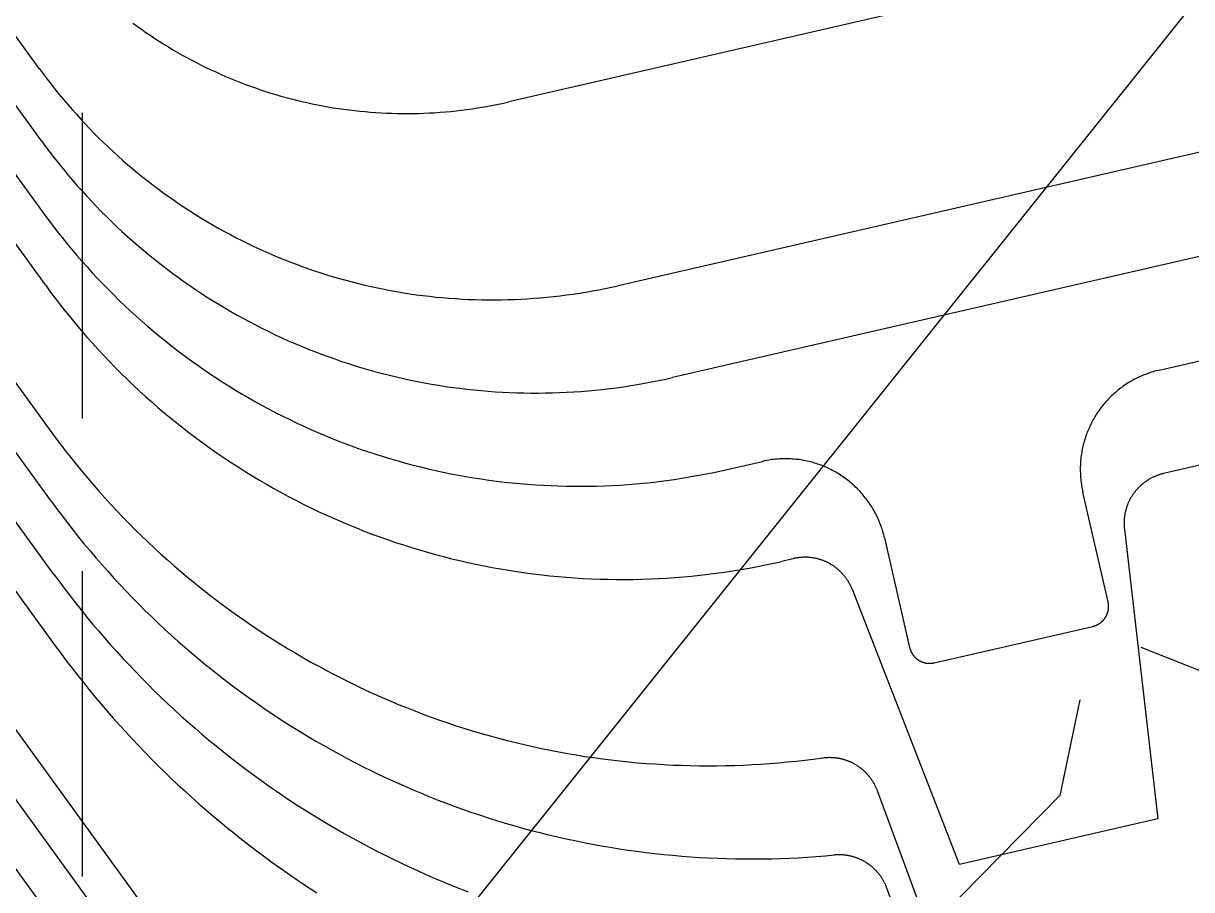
# Model space of a CAD drawing. Header units: inches. Extents: x 2439273 to 2445077, y 7048639 to 7057917.
# Drawn here: x 2442748.3 to 2442863.1, y 7053327.9 to 7053413 of the extents above; entities that cross this region are included whole.
import ezdxf

# ---------------------------------------------------------------- set-up
doc = ezdxf.new("R2010")
doc.units = ezdxf.units.IN
doc.header["$LTSCALE"] = 300
doc.header["$MEASUREMENT"] = 0
doc.linetypes.add('DASHEDX2', pattern=[0.165, 0.125, -0.04])
doc.linetypes.add('HIDDEN', pattern=[0.375, 0.25, -0.125])
for name, color, linetype in [('EC', 43, 'DASHEDX2'), ('GRID', 254, 'HIDDEN'), ('new', 3, 'Continuous'), ('PC', 43, 'DASHEDX2')]:
    doc.layers.add(name, color=color, linetype=linetype)

msp = doc.modelspace()

# ---------------------------------------------------------------- linework, layer by layer
at = {"layer": 'EC', "color": 43, "linetype": 'DASHEDX2', "flags": 128}
msp.add_lwpolyline([(2442850.13, 7053337.12), (2442816.77, 7053303.24), (2442819.39, 7053232.12), (2442870.7, 7053310.47), (2442898.75, 7053305.65), (2442900.73, 7053315.23), (2442916.78, 7053328.46), (2442853.55, 7053353.45), (2442850.13, 7053337.12)], close=True, dxfattribs=at)
at = {"layer": 'GRID', "linetype": 'HIDDEN', "ltscale": 0.4}
msp.add_line((2442754.12, 7049369.17), (2442754.12, 7057765.42), dxfattribs=at)
at = {"layer": 'new', "color": 3, "linetype": 'Continuous', "flags": 128}
msp.add_lwpolyline([(2441289.54, 7051575.25), (2441328.35, 7051607.02), (2441505.77, 7051755.74), (2441595.35, 7051831.79), (2441798.77, 7052085.82), (2441984.9, 7052317.12), (2442210.74, 7052600.11), (2442422.81, 7052864.7), (2442642.04, 7053138.47), (2443656.45, 7054406.17), (2443988.28, 7054583.22), (2444082, 7054633.72)], dxfattribs=at)
at = {"layer": 'PC', "color": 24, "linetype": 'Continuous', "flags": 128}
for points in [[(2442749.87, 7053408.54), (2442617.4, 7053591.38)], [(2442750.07, 7053401.45), (2442614.16, 7053589.03)], [(2442610.92, 7053586.68), (2442750.26, 7053394.36)], [(2442750.46, 7053387.27), (2442607.68, 7053584.33)], [(2442601.2, 7053579.64), (2442750.85, 7053373.1), (2442751.36, 7053372.4), (2442751.88, 7053371.7), (2442752.41, 7053371.02), (2442752.95, 7053370.33), (2442753.49, 7053369.66), (2442754.04, 7053368.99), (2442754.59, 7053368.32), (2442755.16, 7053367.66), (2442755.73, 7053367.01), (2442756.31, 7053366.36), (2442756.89, 7053365.72), (2442757.49, 7053365.09), (2442758.08, 7053364.46), (2442758.69, 7053363.84), (2442759.3, 7053363.23), (2442759.92, 7053362.62), (2442760.55, 7053362.02), (2442761.18, 7053361.43), (2442761.82, 7053360.84), (2442762.46, 7053360.26), (2442763.11, 7053359.69), (2442763.77, 7053359.12), (2442764.43, 7053358.56), (2442765.1, 7053358.01), (2442765.78, 7053357.47), (2442766.46, 7053356.93), (2442767.14, 7053356.4), (2442767.84, 7053355.88), (2442768.54, 7053355.37), (2442769.24, 7053354.86), (2442769.95, 7053354.36), (2442770.66, 7053353.87), (2442771.38, 7053353.39), (2442772.11, 7053352.91), (2442772.84, 7053352.44), (2442773.57, 7053351.98), (2442774.31, 7053351.53), (2442775.06, 7053351.09), (2442775.81, 7053350.65), (2442776.56, 7053350.22), (2442777.32, 7053349.81), (2442778.08, 7053349.39), (2442778.85, 7053348.99), (2442779.62, 7053348.6), (2442780.4, 7053348.21), (2442781.18, 7053347.83), (2442781.96, 7053347.46), (2442782.75, 7053347.1), (2442783.54, 7053346.75), (2442784.34, 7053346.41), (2442785.14, 7053346.07), (2442785.94, 7053345.75), (2442786.75, 7053345.43), (2442787.56, 7053345.12), (2442788.37, 7053344.82), (2442789.19, 7053344.53), (2442790.01, 7053344.25), (2442790.83, 7053343.97), (2442791.66, 7053343.71), (2442792.49, 7053343.45), (2442793.32, 7053343.21), (2442794.15, 7053342.97), (2442794.99, 7053342.74), (2442795.83, 7053342.52), (2442796.67, 7053342.31), (2442797.51, 7053342.11), (2442798.36, 7053341.92), (2442799.21, 7053341.74), (2442800.06, 7053341.56), (2442800.91, 7053341.4), (2442801.76, 7053341.25), (2442802.62, 7053341.1), (2442803.47, 7053340.96), (2442804.33, 7053340.84), (2442805.19, 7053340.72), (2442806.05, 7053340.61), (2442806.91, 7053340.51), (2442807.77, 7053340.42), (2442808.64, 7053340.34), (2442809.5, 7053340.27), (2442810.36, 7053340.21), (2442811.23, 7053340.15), (2442812.1, 7053340.11), (2442812.96, 7053340.08), (2442813.83, 7053340.05), (2442814.7, 7053340.04), (2442815.56, 7053340.03), (2442816.43, 7053340.04), (2442817.3, 7053340.05), (2442818.16, 7053340.07), (2442819.03, 7053340.11), (2442819.9, 7053340.15), (2442820.76, 7053340.2), (2442821.63, 7053340.26), (2442822.49, 7053340.33), (2442823.35, 7053340.41), (2442824.22, 7053340.5), (2442825.08, 7053340.59), (2442825.94, 7053340.7), (2442826.8, 7053340.82), (2442826.87, 7053340.83), (2442826.93, 7053340.83), (2442827, 7053340.84), (2442827.07, 7053340.85), (2442827.14, 7053340.85), (2442827.2, 7053340.86), (2442827.27, 7053340.86), (2442827.34, 7053340.86), (2442827.41, 7053340.86), (2442827.47, 7053340.87), (2442827.54, 7053340.87), (2442827.61, 7053340.86), (2442827.68, 7053340.86), (2442827.75, 7053340.86), (2442827.81, 7053340.86), (2442827.88, 7053340.85), (2442827.95, 7053340.84), (2442828.02, 7053340.84), (2442828.08, 7053340.83), (2442828.15, 7053340.82), (2442828.22, 7053340.81), (2442828.29, 7053340.8), (2442828.35, 7053340.79), (2442828.42, 7053340.78), (2442828.49, 7053340.77), (2442828.55, 7053340.75), (2442828.62, 7053340.74), (2442828.68, 7053340.72), (2442828.75, 7053340.71), (2442828.82, 7053340.69), (2442828.88, 7053340.67), (2442828.95, 7053340.65), (2442829.01, 7053340.63), (2442829.08, 7053340.61), (2442829.14, 7053340.59), (2442829.2, 7053340.56), (2442829.27, 7053340.54), (2442829.33, 7053340.52), (2442829.39, 7053340.49), (2442829.46, 7053340.47), (2442829.52, 7053340.44), (2442829.58, 7053340.41), (2442829.64, 7053340.38), (2442829.7, 7053340.35), (2442829.76, 7053340.32), (2442829.82, 7053340.29), (2442829.88, 7053340.26), (2442829.94, 7053340.23), (2442830, 7053340.19), (2442830.06, 7053340.16), (2442830.12, 7053340.12), (2442830.18, 7053340.09), (2442830.23, 7053340.05), (2442830.29, 7053340.01), (2442830.35, 7053339.97), (2442830.4, 7053339.94), (2442830.46, 7053339.9), (2442830.51, 7053339.85), (2442830.56, 7053339.81), (2442830.62, 7053339.77), (2442830.67, 7053339.73), (2442830.72, 7053339.69), (2442830.77, 7053339.64), (2442830.82, 7053339.6), (2442830.87, 7053339.55), (2442830.92, 7053339.5), (2442830.97, 7053339.46), (2442831.02, 7053339.41), (2442831.07, 7053339.36), (2442831.12, 7053339.31), (2442831.16, 7053339.26), (2442831.21, 7053339.21), (2442831.25, 7053339.16), (2442831.3, 7053339.11), (2442831.34, 7053339.06), (2442831.39, 7053339.01), (2442831.43, 7053338.95), (2442831.47, 7053338.9), (2442831.51, 7053338.85), (2442831.55, 7053338.79), (2442831.59, 7053338.74), (2442831.63, 7053338.68), (2442831.67, 7053338.62), (2442831.7, 7053338.57), (2442831.74, 7053338.51), (2442831.77, 7053338.45), (2442831.81, 7053338.39), (2442831.84, 7053338.34), (2442831.88, 7053338.28), (2442831.91, 7053338.22), (2442831.94, 7053338.16), (2442831.97, 7053338.1), (2442832, 7053338.04), (2442832.03, 7053337.97), (2442832.06, 7053337.91), (2442832.09, 7053337.85), (2442832.11, 7053337.79), (2442832.14, 7053337.73), (2442832.16, 7053337.66), (2442832.19, 7053337.6), (2442849.19, 7053291.59)], [(2442751.05, 7053366.01), (2442597.96, 7053577.29)], [(2442751.24, 7053358.92), (2442594.73, 7053574.95)], [(2442591.49, 7053572.6), (2442751.44, 7053351.83)], [(2442585.01, 7053567.91), (2442858.69, 7053190.16)], [(2442855.45, 7053187.82), (2442581.77, 7053565.56)], [(2442852.21, 7053185.47), (2442578.53, 7053563.21)], [(2443146.37, 7053465.7), (2443098.06, 7053419.73), (2443036.21, 7053460.47), (2442796, 7053405.26)], [(2443164.09, 7053454.96), (2443100.33, 7053394.29), (2443032.36, 7053439.06), (2442806.73, 7053387.2)], [(2443173.38, 7053449.99), (2443101.47, 7053381.57), (2443030.43, 7053428.36), (2442812.09, 7053378.18)], [(2442859.9, 7053378.9), (2443028.5, 7053417.66), (2443102.6, 7053368.84), (2443182.67, 7053445.03)], [(2443191.96, 7053440.07), (2443103.74, 7053356.12), (2443026.57, 7053406.95), (2442860.32, 7053368.74)], [(2442759.06, 7053413.01), (2442759.48, 7053412.7), (2442759.91, 7053412.39), (2442760.34, 7053412.09), (2442760.77, 7053411.8), (2442761.21, 7053411.5), (2442761.65, 7053411.22), (2442762.1, 7053410.94), (2442762.55, 7053410.66), (2442763, 7053410.39), (2442763.45, 7053410.12), (2442763.91, 7053409.86), (2442764.37, 7053409.61), (2442764.84, 7053409.36), (2442765.3, 7053409.12), (2442765.77, 7053408.88), (2442766.24, 7053408.65), (2442766.72, 7053408.42), (2442767.2, 7053408.2), (2442767.68, 7053407.98), (2442768.16, 7053407.77), (2442768.64, 7053407.56), (2442769.13, 7053407.37), (2442769.62, 7053407.17), (2442770.11, 7053406.98), (2442770.61, 7053406.8), (2442771.1, 7053406.63), (2442771.6, 7053406.46), (2442772.1, 7053406.29), (2442772.6, 7053406.13), (2442773.1, 7053405.98), (2442773.61, 7053405.83), (2442774.12, 7053405.69), (2442774.63, 7053405.56), (2442775.14, 7053405.43), (2442775.65, 7053405.3), (2442776.16, 7053405.19), (2442776.68, 7053405.08), (2442777.19, 7053404.97), (2442777.71, 7053404.87), (2442778.23, 7053404.78), (2442778.75, 7053404.69), (2442779.27, 7053404.61), (2442779.79, 7053404.54), (2442780.31, 7053404.47), (2442780.83, 7053404.4), (2442781.35, 7053404.35), (2442781.88, 7053404.3), (2442782.4, 7053404.25), (2442782.93, 7053404.22), (2442783.45, 7053404.18), (2442783.98, 7053404.16), (2442784.51, 7053404.14), (2442785.03, 7053404.12), (2442785.56, 7053404.12), (2442786.08, 7053404.12), (2442786.61, 7053404.12), (2442787.14, 7053404.13), (2442787.66, 7053404.15), (2442788.19, 7053404.17), (2442788.71, 7053404.2), (2442789.24, 7053404.24), (2442789.76, 7053404.28), (2442790.29, 7053404.33), (2442790.81, 7053404.38), (2442791.33, 7053404.44), (2442791.86, 7053404.51), (2442792.38, 7053404.58), (2442792.9, 7053404.66), (2442793.42, 7053404.75), (2442793.94, 7053404.84), (2442794.45, 7053404.93), (2442794.97, 7053405.04), (2442795.49, 7053405.14), (2442796, 7053405.26)], [(2442749.87, 7053408.54), (2442750.25, 7053408.02), (2442750.64, 7053407.5), (2442751.03, 7053406.99), (2442751.43, 7053406.49), (2442751.83, 7053405.99), (2442752.24, 7053405.49), (2442752.66, 7053405), (2442753.08, 7053404.52), (2442753.51, 7053404.04), (2442753.94, 7053403.56), (2442754.38, 7053403.09), (2442754.82, 7053402.62), (2442755.27, 7053402.16), (2442755.73, 7053401.71), (2442756.19, 7053401.26), (2442756.65, 7053400.81), (2442757.12, 7053400.38), (2442757.6, 7053399.94), (2442758.08, 7053399.51), (2442758.56, 7053399.09), (2442759.05, 7053398.68), (2442759.55, 7053398.26), (2442760.05, 7053397.86), (2442760.55, 7053397.46), (2442761.06, 7053397.07), (2442761.58, 7053396.68), (2442762.1, 7053396.3), (2442762.62, 7053395.92), (2442763.15, 7053395.56), (2442763.68, 7053395.19), (2442764.21, 7053394.84), (2442764.75, 7053394.49), (2442765.3, 7053394.14), (2442765.84, 7053393.81), (2442766.4, 7053393.48), (2442766.95, 7053393.15), (2442767.51, 7053392.83), (2442768.07, 7053392.52), (2442768.64, 7053392.22), (2442769.21, 7053391.92), (2442769.78, 7053391.63), (2442770.36, 7053391.34), (2442770.94, 7053391.06), (2442771.52, 7053390.79), (2442772.11, 7053390.53), (2442772.7, 7053390.27), (2442773.29, 7053390.02), (2442773.89, 7053389.78), (2442774.49, 7053389.54), (2442775.09, 7053389.31), (2442775.69, 7053389.09), (2442776.3, 7053388.87), (2442776.91, 7053388.67), (2442777.52, 7053388.46), (2442778.13, 7053388.27), (2442778.75, 7053388.08), (2442779.36, 7053387.9), (2442779.98, 7053387.73), (2442780.61, 7053387.57), (2442781.23, 7053387.41), (2442781.86, 7053387.26), (2442782.48, 7053387.12), (2442783.11, 7053386.98), (2442783.74, 7053386.85), (2442784.37, 7053386.73), (2442785.01, 7053386.62), (2442785.64, 7053386.51), (2442786.28, 7053386.41), (2442786.91, 7053386.32), (2442787.55, 7053386.24), (2442788.19, 7053386.16), (2442788.83, 7053386.09), (2442789.47, 7053386.03), (2442790.11, 7053385.97), (2442790.75, 7053385.93), (2442791.4, 7053385.89), (2442792.04, 7053385.86), (2442792.68, 7053385.83), (2442793.32, 7053385.82), (2442793.97, 7053385.81), (2442794.61, 7053385.81), (2442795.25, 7053385.81), (2442795.9, 7053385.83), (2442796.54, 7053385.85), (2442797.18, 7053385.88), (2442797.83, 7053385.91), (2442798.47, 7053385.96), (2442799.11, 7053386.01), (2442799.75, 7053386.07), (2442800.39, 7053386.13), (2442801.03, 7053386.21), (2442801.67, 7053386.29), (2442802.3, 7053386.38), (2442802.94, 7053386.47), (2442803.57, 7053386.58), (2442804.21, 7053386.69), (2442804.84, 7053386.81), (2442805.47, 7053386.93), (2442806.1, 7053387.06), (2442806.73, 7053387.2)], [(2442750.07, 7053401.45), (2442750.48, 7053400.88), (2442750.9, 7053400.32), (2442751.33, 7053399.77), (2442751.77, 7053399.22), (2442752.21, 7053398.67), (2442752.65, 7053398.13), (2442753.11, 7053397.59), (2442753.57, 7053397.06), (2442754.03, 7053396.54), (2442754.51, 7053396.02), (2442754.99, 7053395.51), (2442755.47, 7053395), (2442755.96, 7053394.5), (2442756.46, 7053394), (2442756.96, 7053393.51), (2442757.46, 7053393.02), (2442757.98, 7053392.54), (2442758.5, 7053392.07), (2442759.02, 7053391.61), (2442759.55, 7053391.14), (2442760.09, 7053390.69), (2442760.63, 7053390.24), (2442761.17, 7053389.8), (2442761.72, 7053389.37), (2442762.28, 7053388.94), (2442762.84, 7053388.51), (2442763.4, 7053388.1), (2442763.97, 7053387.69), (2442764.55, 7053387.29), (2442765.13, 7053386.89), (2442765.71, 7053386.5), (2442766.3, 7053386.12), (2442766.9, 7053385.75), (2442767.49, 7053385.38), (2442768.09, 7053385.02), (2442768.7, 7053384.66), (2442769.31, 7053384.32), (2442769.93, 7053383.98), (2442770.54, 7053383.64), (2442771.17, 7053383.32), (2442771.79, 7053383), (2442772.42, 7053382.69), (2442773.05, 7053382.39), (2442773.69, 7053382.09), (2442774.33, 7053381.8), (2442774.97, 7053381.52), (2442775.62, 7053381.25), (2442776.27, 7053380.98), (2442776.92, 7053380.73), (2442777.58, 7053380.48), (2442778.24, 7053380.23), (2442778.9, 7053380), (2442779.56, 7053379.77), (2442780.23, 7053379.55), (2442780.9, 7053379.34), (2442781.57, 7053379.14), (2442782.24, 7053378.94), (2442782.92, 7053378.75), (2442783.6, 7053378.57), (2442784.28, 7053378.4), (2442784.96, 7053378.24), (2442785.64, 7053378.08), (2442786.33, 7053377.93), (2442787.02, 7053377.79), (2442787.71, 7053377.66), (2442788.4, 7053377.54), (2442789.09, 7053377.42), (2442789.78, 7053377.31), (2442790.48, 7053377.21), (2442791.17, 7053377.12), (2442791.87, 7053377.04), (2442792.57, 7053376.96), (2442793.27, 7053376.89), (2442793.97, 7053376.84), (2442794.67, 7053376.78), (2442795.37, 7053376.74), (2442796.07, 7053376.71), (2442796.77, 7053376.68), (2442797.47, 7053376.66), (2442798.17, 7053376.65), (2442798.87, 7053376.65), (2442799.58, 7053376.66), (2442800.28, 7053376.67), (2442800.98, 7053376.7), (2442801.68, 7053376.73), (2442802.38, 7053376.77), (2442803.08, 7053376.82), (2442803.78, 7053376.87), (2442804.48, 7053376.94), (2442805.18, 7053377.01), (2442805.88, 7053377.09), (2442806.57, 7053377.18), (2442807.27, 7053377.27), (2442807.96, 7053377.38), (2442808.65, 7053377.49), (2442809.34, 7053377.61), (2442810.03, 7053377.74), (2442810.72, 7053377.88), (2442811.41, 7053378.02), (2442812.09, 7053378.18)], [(2442750.26, 7053394.36), (2442750.71, 7053393.75), (2442751.17, 7053393.14), (2442751.63, 7053392.54), (2442752.1, 7053391.94), (2442752.58, 7053391.35), (2442753.07, 7053390.76), (2442753.56, 7053390.18), (2442754.06, 7053389.61), (2442754.56, 7053389.04), (2442755.07, 7053388.48), (2442755.59, 7053387.92), (2442756.12, 7053387.37), (2442756.65, 7053386.83), (2442757.18, 7053386.29), (2442757.73, 7053385.76), (2442758.28, 7053385.23), (2442758.83, 7053384.71), (2442759.4, 7053384.2), (2442759.96, 7053383.7), (2442760.54, 7053383.2), (2442761.12, 7053382.71), (2442761.7, 7053382.22), (2442762.29, 7053381.74), (2442762.89, 7053381.27), (2442763.49, 7053380.81), (2442764.1, 7053380.35), (2442764.71, 7053379.9), (2442765.33, 7053379.46), (2442765.95, 7053379.02), (2442766.58, 7053378.59), (2442767.21, 7053378.17), (2442767.85, 7053377.76), (2442768.49, 7053377.35), (2442769.14, 7053376.95), (2442769.79, 7053376.56), (2442770.45, 7053376.18), (2442771.11, 7053375.8), (2442771.78, 7053375.43), (2442772.45, 7053375.07), (2442773.12, 7053374.72), (2442773.8, 7053374.38), (2442774.48, 7053374.04), (2442775.16, 7053373.71), (2442775.85, 7053373.39), (2442776.55, 7053373.08), (2442777.24, 7053372.77), (2442777.94, 7053372.48), (2442778.65, 7053372.19), (2442779.36, 7053371.91), (2442780.07, 7053371.64), (2442780.78, 7053371.38), (2442781.5, 7053371.12), (2442782.22, 7053370.88), (2442782.94, 7053370.64), (2442783.66, 7053370.41), (2442784.39, 7053370.19), (2442785.12, 7053369.98), (2442785.85, 7053369.77), (2442786.59, 7053369.58), (2442787.32, 7053369.39), (2442788.06, 7053369.21), (2442788.8, 7053369.04), (2442789.55, 7053368.88), (2442790.29, 7053368.73), (2442791.04, 7053368.59), (2442791.79, 7053368.45), (2442792.54, 7053368.33), (2442793.29, 7053368.21), (2442794.04, 7053368.1), (2442794.8, 7053368), (2442795.55, 7053367.91), (2442796.31, 7053367.83), (2442797.06, 7053367.76), (2442797.82, 7053367.7), (2442798.58, 7053367.64), (2442799.34, 7053367.6), (2442800.1, 7053367.56), (2442800.86, 7053367.53), (2442801.62, 7053367.51), (2442802.38, 7053367.5), (2442803.14, 7053367.5), (2442803.9, 7053367.51), (2442804.66, 7053367.52), (2442805.42, 7053367.55), (2442806.18, 7053367.58), (2442806.94, 7053367.62), (2442807.7, 7053367.67), (2442808.45, 7053367.74), (2442809.21, 7053367.8), (2442809.97, 7053367.88), (2442810.72, 7053367.97), (2442811.48, 7053368.07), (2442812.23, 7053368.17), (2442812.98, 7053368.28), (2442813.73, 7053368.41), (2442814.48, 7053368.54), (2442815.23, 7053368.68), (2442815.97, 7053368.83), (2442816.72, 7053368.98), (2442817.46, 7053369.15)], [(2442750.46, 7053387.27), (2442750.94, 7053386.61), (2442751.43, 7053385.96), (2442751.93, 7053385.31), (2442752.44, 7053384.67), (2442752.96, 7053384.03), (2442753.48, 7053383.4), (2442754.01, 7053382.77), (2442754.54, 7053382.16), (2442755.09, 7053381.54), (2442755.64, 7053380.94), (2442756.2, 7053380.34), (2442756.76, 7053379.75), (2442757.33, 7053379.16), (2442757.91, 7053378.58), (2442758.5, 7053378.01), (2442759.09, 7053377.44), (2442759.69, 7053376.88), (2442760.29, 7053376.33), (2442760.91, 7053375.79), (2442761.52, 7053375.25), (2442762.15, 7053374.72), (2442762.78, 7053374.2), (2442763.41, 7053373.68), (2442764.06, 7053373.18), (2442764.7, 7053372.68), (2442765.36, 7053372.18), (2442766.02, 7053371.7), (2442766.68, 7053371.22), (2442767.35, 7053370.75), (2442768.03, 7053370.29), (2442768.71, 7053369.84), (2442769.4, 7053369.39), (2442770.09, 7053368.95), (2442770.79, 7053368.52), (2442771.49, 7053368.1), (2442772.2, 7053367.69), (2442772.91, 7053367.29), (2442773.63, 7053366.89), (2442774.35, 7053366.5), (2442775.07, 7053366.12), (2442775.8, 7053365.75), (2442776.54, 7053365.39), (2442777.28, 7053365.03), (2442778.02, 7053364.69), (2442778.77, 7053364.35), (2442779.52, 7053364.03), (2442780.27, 7053363.71), (2442781.03, 7053363.4), (2442781.79, 7053363.1), (2442782.55, 7053362.8), (2442783.32, 7053362.52), (2442784.09, 7053362.25), (2442784.87, 7053361.98), (2442785.65, 7053361.73), (2442786.43, 7053361.48), (2442787.21, 7053361.24), (2442788, 7053361.01), (2442788.79, 7053360.79), (2442789.58, 7053360.58), (2442790.37, 7053360.38), (2442791.17, 7053360.19), (2442791.97, 7053360.01), (2442792.77, 7053359.84), (2442793.57, 7053359.67), (2442794.37, 7053359.52), (2442795.18, 7053359.37), (2442795.99, 7053359.24), (2442796.79, 7053359.11), (2442797.61, 7053359), (2442798.42, 7053358.89), (2442799.23, 7053358.79), (2442800.04, 7053358.7), (2442800.86, 7053358.63), (2442801.68, 7053358.56), (2442802.49, 7053358.5), (2442803.31, 7053358.45), (2442804.13, 7053358.41), (2442804.95, 7053358.38), (2442805.76, 7053358.36), (2442806.58, 7053358.35), (2442807.4, 7053358.34), (2442808.22, 7053358.35), (2442809.04, 7053358.37), (2442809.86, 7053358.4), (2442810.68, 7053358.43), (2442811.49, 7053358.48), (2442812.31, 7053358.53), (2442813.13, 7053358.6), (2442813.94, 7053358.67), (2442814.76, 7053358.76), (2442815.57, 7053358.85), (2442816.38, 7053358.96), (2442817.19, 7053359.07), (2442818, 7053359.19), (2442818.81, 7053359.32), (2442819.62, 7053359.46), (2442820.42, 7053359.61), (2442821.22, 7053359.77), (2442822.03, 7053359.94), (2442822.82, 7053360.12)], [(2442859.9, 7053378.9), (2442859.75, 7053378.87), (2442859.6, 7053378.83), (2442859.44, 7053378.79), (2442859.29, 7053378.74), (2442859.14, 7053378.7), (2442858.99, 7053378.65), (2442858.84, 7053378.6), (2442858.7, 7053378.55), (2442858.55, 7053378.49), (2442858.4, 7053378.43), (2442858.26, 7053378.37), (2442858.11, 7053378.31), (2442857.97, 7053378.25), (2442857.83, 7053378.18), (2442857.69, 7053378.11), (2442857.55, 7053378.04), (2442857.41, 7053377.97), (2442857.27, 7053377.89), (2442857.13, 7053377.81), (2442857, 7053377.74), (2442856.86, 7053377.65), (2442856.73, 7053377.57), (2442856.6, 7053377.48), (2442856.47, 7053377.4), (2442856.34, 7053377.31), (2442856.21, 7053377.21), (2442856.09, 7053377.12), (2442855.96, 7053377.02), (2442855.84, 7053376.93), (2442855.72, 7053376.83), (2442855.6, 7053376.72), (2442855.48, 7053376.62), (2442855.37, 7053376.51), (2442855.25, 7053376.41), (2442855.14, 7053376.3), (2442855.03, 7053376.19), (2442854.92, 7053376.07), (2442854.81, 7053375.96), (2442854.7, 7053375.84), (2442854.6, 7053375.73), (2442854.5, 7053375.61), (2442854.4, 7053375.49), (2442854.3, 7053375.36), (2442854.2, 7053375.24), (2442854.11, 7053375.11), (2442854.02, 7053374.99), (2442853.92, 7053374.86), (2442853.84, 7053374.73), (2442853.75, 7053374.6), (2442853.67, 7053374.47), (2442853.58, 7053374.33), (2442853.5, 7053374.2), (2442853.42, 7053374.06), (2442853.35, 7053373.92), (2442853.28, 7053373.78), (2442853.2, 7053373.64), (2442853.13, 7053373.5), (2442853.07, 7053373.36), (2442853, 7053373.22), (2442852.94, 7053373.07), (2442852.88, 7053372.93), (2442852.82, 7053372.78), (2442852.77, 7053372.64), (2442852.71, 7053372.49), (2442852.66, 7053372.34), (2442852.61, 7053372.19), (2442852.57, 7053372.04), (2442852.52, 7053371.89), (2442852.48, 7053371.74), (2442852.44, 7053371.59), (2442852.4, 7053371.43), (2442852.37, 7053371.28), (2442852.34, 7053371.13), (2442852.31, 7053370.97), (2442852.28, 7053370.82), (2442852.25, 7053370.66), (2442852.23, 7053370.51), (2442852.21, 7053370.35), (2442852.19, 7053370.2), (2442852.18, 7053370.04), (2442852.17, 7053369.88), (2442852.16, 7053369.73), (2442852.15, 7053369.57), (2442852.14, 7053369.41), (2442852.14, 7053369.26), (2442852.14, 7053369.1), (2442852.14, 7053368.94), (2442852.15, 7053368.78), (2442852.15, 7053368.63), (2442852.16, 7053368.47), (2442852.18, 7053368.31), (2442852.19, 7053368.16), (2442852.21, 7053368), (2442852.23, 7053367.85), (2442852.25, 7053367.69), (2442852.27, 7053367.53), (2442852.3, 7053367.38), (2442852.33, 7053367.23), (2442852.36, 7053367.07), (2442852.39, 7053366.92)], [(2442817.46, 7053369.15), (2442820.92, 7053369.94)], [(2442832.9, 7053362.44), (2442832.87, 7053362.59), (2442832.83, 7053362.74), (2442832.79, 7053362.89), (2442832.74, 7053363.05), (2442832.7, 7053363.2), (2442832.65, 7053363.35), (2442832.6, 7053363.49), (2442832.55, 7053363.64), (2442832.49, 7053363.79), (2442832.43, 7053363.94), (2442832.37, 7053364.08), (2442832.31, 7053364.22), (2442832.25, 7053364.37), (2442832.18, 7053364.51), (2442832.11, 7053364.65), (2442832.04, 7053364.79), (2442831.97, 7053364.93), (2442831.89, 7053365.07), (2442831.81, 7053365.2), (2442831.73, 7053365.34), (2442831.65, 7053365.47), (2442831.57, 7053365.61), (2442831.48, 7053365.74), (2442831.39, 7053365.87), (2442831.3, 7053366), (2442831.21, 7053366.12), (2442831.12, 7053366.25), (2442831.02, 7053366.37), (2442830.92, 7053366.5), (2442830.82, 7053366.62), (2442830.72, 7053366.74), (2442830.62, 7053366.86), (2442830.51, 7053366.97), (2442830.41, 7053367.09), (2442830.3, 7053367.2), (2442830.19, 7053367.31), (2442830.07, 7053367.42), (2442829.96, 7053367.53), (2442829.84, 7053367.63), (2442829.73, 7053367.74), (2442829.61, 7053367.84), (2442829.49, 7053367.94), (2442829.36, 7053368.04), (2442829.24, 7053368.14), (2442829.11, 7053368.23), (2442828.99, 7053368.32), (2442828.86, 7053368.41), (2442828.73, 7053368.5), (2442828.6, 7053368.59), (2442828.46, 7053368.67), (2442828.33, 7053368.76), (2442828.2, 7053368.84), (2442828.06, 7053368.91), (2442827.92, 7053368.99), (2442827.78, 7053369.06), (2442827.64, 7053369.14), (2442827.5, 7053369.2), (2442827.36, 7053369.27), (2442827.22, 7053369.34), (2442827.07, 7053369.4), (2442826.93, 7053369.46), (2442826.78, 7053369.52), (2442826.64, 7053369.57), (2442826.49, 7053369.63), (2442826.34, 7053369.68), (2442826.19, 7053369.73), (2442826.04, 7053369.77), (2442825.89, 7053369.82), (2442825.74, 7053369.86), (2442825.59, 7053369.9), (2442825.43, 7053369.94), (2442825.28, 7053369.97), (2442825.13, 7053370), (2442824.97, 7053370.03), (2442824.82, 7053370.06), (2442824.66, 7053370.08), (2442824.51, 7053370.11), (2442824.35, 7053370.13), (2442824.19, 7053370.14), (2442824.04, 7053370.16), (2442823.88, 7053370.17), (2442823.73, 7053370.18), (2442823.57, 7053370.19), (2442823.41, 7053370.2), (2442823.25, 7053370.2), (2442823.1, 7053370.2), (2442822.94, 7053370.2), (2442822.78, 7053370.19), (2442822.63, 7053370.18), (2442822.47, 7053370.17), (2442822.31, 7053370.16), (2442822.16, 7053370.15), (2442822, 7053370.13), (2442821.84, 7053370.11), (2442821.69, 7053370.09), (2442821.53, 7053370.07), (2442821.38, 7053370.04), (2442821.22, 7053370.01), (2442821.07, 7053369.98), (2442820.92, 7053369.94)], [(2442860.32, 7053368.74), (2442860.25, 7053368.72), (2442860.18, 7053368.71), (2442860.11, 7053368.69), (2442860.04, 7053368.67), (2442859.97, 7053368.65), (2442859.9, 7053368.62), (2442859.83, 7053368.6), (2442859.76, 7053368.58), (2442859.69, 7053368.55), (2442859.63, 7053368.53), (2442859.56, 7053368.5), (2442859.49, 7053368.47), (2442859.42, 7053368.44), (2442859.36, 7053368.41), (2442859.29, 7053368.38), (2442859.22, 7053368.35), (2442859.16, 7053368.32), (2442859.09, 7053368.28), (2442859.03, 7053368.25), (2442858.97, 7053368.21), (2442858.9, 7053368.18), (2442858.84, 7053368.14), (2442858.78, 7053368.1), (2442858.72, 7053368.06), (2442858.66, 7053368.02), (2442858.6, 7053367.98), (2442858.54, 7053367.94), (2442858.48, 7053367.89), (2442858.42, 7053367.85), (2442858.36, 7053367.81), (2442858.3, 7053367.76), (2442858.25, 7053367.71), (2442858.19, 7053367.67), (2442858.14, 7053367.62), (2442858.08, 7053367.57), (2442858.03, 7053367.52), (2442857.98, 7053367.47), (2442857.92, 7053367.42), (2442857.87, 7053367.37), (2442857.82, 7053367.32), (2442857.77, 7053367.26), (2442857.72, 7053367.21), (2442857.67, 7053367.15), (2442857.63, 7053367.1), (2442857.58, 7053367.04), (2442857.53, 7053366.99), (2442857.49, 7053366.93), (2442857.44, 7053366.87), (2442857.4, 7053366.81), (2442857.36, 7053366.75), (2442857.32, 7053366.69), (2442857.28, 7053366.63), (2442857.24, 7053366.57), (2442857.2, 7053366.51), (2442857.16, 7053366.45), (2442857.12, 7053366.38), (2442857.09, 7053366.32), (2442857.05, 7053366.26), (2442857.02, 7053366.19), (2442856.98, 7053366.13), (2442856.95, 7053366.06), (2442856.92, 7053366), (2442856.89, 7053365.93), (2442856.86, 7053365.86), (2442856.83, 7053365.8), (2442856.8, 7053365.73), (2442856.77, 7053365.66), (2442856.75, 7053365.59), (2442856.72, 7053365.52), (2442856.7, 7053365.45), (2442856.68, 7053365.38), (2442856.66, 7053365.31), (2442856.64, 7053365.24), (2442856.62, 7053365.17), (2442856.6, 7053365.1), (2442856.58, 7053365.03), (2442856.56, 7053364.96), (2442856.55, 7053364.89), (2442856.53, 7053364.82), (2442856.52, 7053364.75), (2442856.51, 7053364.67), (2442856.5, 7053364.6), (2442856.49, 7053364.53), (2442856.48, 7053364.46), (2442856.47, 7053364.39), (2442856.46, 7053364.31), (2442856.46, 7053364.24), (2442856.45, 7053364.17), (2442856.45, 7053364.09), (2442856.44, 7053364.02), (2442856.44, 7053363.95), (2442856.44, 7053363.88), (2442856.44, 7053363.8), (2442856.44, 7053363.73), (2442856.45, 7053363.66), (2442856.45, 7053363.58), (2442856.46, 7053363.51), (2442856.46, 7053363.44), (2442856.47, 7053363.36), (2442856.48, 7053363.29)], [(2442854.87, 7053356.13), (2442852.39, 7053366.92)], [(2442751.05, 7053366.01), (2442751.57, 7053365.3), (2442752.1, 7053364.59), (2442752.63, 7053363.89), (2442753.18, 7053363.19), (2442753.73, 7053362.5), (2442754.29, 7053361.82), (2442754.85, 7053361.14), (2442755.43, 7053360.46), (2442756.01, 7053359.8), (2442756.59, 7053359.14), (2442757.18, 7053358.48), (2442757.78, 7053357.83), (2442758.39, 7053357.19), (2442759, 7053356.56), (2442759.62, 7053355.93), (2442760.25, 7053355.3), (2442760.88, 7053354.69), (2442761.52, 7053354.08), (2442762.17, 7053353.47), (2442762.82, 7053352.88), (2442763.48, 7053352.29), (2442764.14, 7053351.71), (2442764.81, 7053351.13), (2442765.49, 7053350.56), (2442766.17, 7053350), (2442766.86, 7053349.45), (2442767.55, 7053348.9), (2442768.25, 7053348.36), (2442768.95, 7053347.82), (2442769.66, 7053347.3), (2442770.38, 7053346.78), (2442771.1, 7053346.27), (2442771.82, 7053345.77), (2442772.56, 7053345.27), (2442773.29, 7053344.78), (2442774.03, 7053344.3), (2442774.78, 7053343.83), (2442775.53, 7053343.37), (2442776.29, 7053342.91), (2442777.05, 7053342.46), (2442777.81, 7053342.02), (2442778.58, 7053341.59), (2442779.36, 7053341.16), (2442780.13, 7053340.74), (2442780.92, 7053340.33), (2442781.7, 7053339.93), (2442782.5, 7053339.54), (2442783.29, 7053339.16), (2442784.09, 7053338.78), (2442784.89, 7053338.41), (2442785.7, 7053338.05), (2442786.51, 7053337.7), (2442787.33, 7053337.36), (2442788.14, 7053337.03), (2442788.96, 7053336.7), (2442789.79, 7053336.38), (2442790.62, 7053336.07), (2442791.45, 7053335.78), (2442792.28, 7053335.48), (2442793.12, 7053335.2), (2442793.96, 7053334.93), (2442794.8, 7053334.66), (2442795.65, 7053334.41), (2442796.49, 7053334.16), (2442797.34, 7053333.92), (2442798.2, 7053333.69), (2442799.05, 7053333.47), (2442799.91, 7053333.26), (2442800.77, 7053333.05), (2442801.63, 7053332.86), (2442802.49, 7053332.68), (2442803.36, 7053332.5), (2442804.23, 7053332.33), (2442805.1, 7053332.17), (2442805.97, 7053332.03), (2442806.84, 7053331.89), (2442807.71, 7053331.75), (2442808.59, 7053331.63), (2442809.46, 7053331.52), (2442810.34, 7053331.42), (2442811.22, 7053331.32), (2442812.1, 7053331.24), (2442812.98, 7053331.16), (2442813.86, 7053331.09), (2442814.74, 7053331.03), (2442815.62, 7053330.99), (2442816.51, 7053330.95), (2442817.39, 7053330.92), (2442818.27, 7053330.89), (2442819.15, 7053330.88), (2442820.04, 7053330.88), (2442820.92, 7053330.89), (2442821.8, 7053330.9), (2442822.69, 7053330.93), (2442823.57, 7053330.96), (2442824.45, 7053331), (2442825.33, 7053331.05), (2442826.21, 7053331.12), (2442827.1, 7053331.19), (2442827.98, 7053331.27)], [(2442856.48, 7053363.29), (2442859.77, 7053334.81), (2442840.28, 7053330.33), (2442829.75, 7053357.34)], [(2442832.9, 7053362.44), (2442835.38, 7053351.65)], [(2442829.75, 7053357.34), (2442829.72, 7053357.41), (2442829.7, 7053357.47), (2442829.67, 7053357.54), (2442829.64, 7053357.6), (2442829.61, 7053357.67), (2442829.58, 7053357.73), (2442829.54, 7053357.8), (2442829.51, 7053357.86), (2442829.48, 7053357.93), (2442829.44, 7053357.99), (2442829.41, 7053358.05), (2442829.37, 7053358.11), (2442829.33, 7053358.17), (2442829.29, 7053358.24), (2442829.25, 7053358.3), (2442829.21, 7053358.36), (2442829.17, 7053358.41), (2442829.13, 7053358.47), (2442829.09, 7053358.53), (2442829.04, 7053358.59), (2442829, 7053358.64), (2442828.95, 7053358.7), (2442828.91, 7053358.76), (2442828.86, 7053358.81), (2442828.81, 7053358.86), (2442828.76, 7053358.92), (2442828.71, 7053358.97), (2442828.66, 7053359.02), (2442828.61, 7053359.07), (2442828.56, 7053359.12), (2442828.51, 7053359.17), (2442828.46, 7053359.22), (2442828.4, 7053359.27), (2442828.35, 7053359.32), (2442828.29, 7053359.36), (2442828.24, 7053359.41), (2442828.18, 7053359.45), (2442828.13, 7053359.5), (2442828.07, 7053359.54), (2442828.01, 7053359.58), (2442827.95, 7053359.63), (2442827.89, 7053359.67), (2442827.83, 7053359.71), (2442827.77, 7053359.75), (2442827.71, 7053359.78), (2442827.65, 7053359.82), (2442827.59, 7053359.86), (2442827.52, 7053359.89), (2442827.46, 7053359.93), (2442827.4, 7053359.96), (2442827.33, 7053359.99), (2442827.27, 7053360.02), (2442827.2, 7053360.06), (2442827.14, 7053360.09), (2442827.07, 7053360.11), (2442827, 7053360.14), (2442826.94, 7053360.17), (2442826.87, 7053360.2), (2442826.8, 7053360.22), (2442826.73, 7053360.25), (2442826.67, 7053360.27), (2442826.6, 7053360.29), (2442826.53, 7053360.31), (2442826.46, 7053360.33), (2442826.39, 7053360.35), (2442826.32, 7053360.37), (2442826.25, 7053360.39), (2442826.18, 7053360.4), (2442826.11, 7053360.42), (2442826.04, 7053360.43), (2442825.97, 7053360.44), (2442825.9, 7053360.46), (2442825.83, 7053360.47), (2442825.76, 7053360.48), (2442825.68, 7053360.49), (2442825.61, 7053360.5), (2442825.54, 7053360.5), (2442825.47, 7053360.51), (2442825.4, 7053360.51), (2442825.33, 7053360.52), (2442825.25, 7053360.52), (2442825.18, 7053360.52), (2442825.11, 7053360.52), (2442825.04, 7053360.52), (2442824.97, 7053360.52), (2442824.89, 7053360.52), (2442824.82, 7053360.51), (2442824.75, 7053360.51), (2442824.68, 7053360.51), (2442824.61, 7053360.5), (2442824.53, 7053360.49), (2442824.46, 7053360.48), (2442824.39, 7053360.47), (2442824.32, 7053360.46), (2442824.25, 7053360.45), (2442824.18, 7053360.44), (2442824.11, 7053360.42), (2442824.04, 7053360.41), (2442823.97, 7053360.39), (2442823.9, 7053360.38)], [(2442823.9, 7053360.38), (2442822.82, 7053360.12)], [(2442751.24, 7053358.92), (2442751.77, 7053358.2), (2442752.31, 7053357.48), (2442752.86, 7053356.76), (2442753.41, 7053356.05), (2442753.97, 7053355.35), (2442754.53, 7053354.65), (2442755.11, 7053353.96), (2442755.69, 7053353.28), (2442756.27, 7053352.6), (2442756.87, 7053351.92), (2442757.47, 7053351.25), (2442758.07, 7053350.59), (2442758.69, 7053349.94), (2442759.31, 7053349.29), (2442759.93, 7053348.64), (2442760.56, 7053348.01), (2442761.2, 7053347.37), (2442761.85, 7053346.75), (2442762.5, 7053346.13), (2442763.16, 7053345.52), (2442763.82, 7053344.92), (2442764.49, 7053344.32), (2442765.17, 7053343.73), (2442765.85, 7053343.14), (2442766.53, 7053342.56), (2442767.23, 7053341.99), (2442767.93, 7053341.43), (2442768.63, 7053340.87), (2442769.34, 7053340.32), (2442770.05, 7053339.78), (2442770.78, 7053339.24), (2442771.5, 7053338.71), (2442772.23, 7053338.19), (2442772.97, 7053337.68), (2442773.71, 7053337.17), (2442774.46, 7053336.67), (2442775.21, 7053336.18), (2442775.96, 7053335.69), (2442776.73, 7053335.22), (2442777.49, 7053334.75), (2442778.26, 7053334.29), (2442779.04, 7053333.83), (2442779.82, 7053333.39), (2442780.6, 7053332.95), (2442781.39, 7053332.52), (2442782.18, 7053332.1), (2442782.98, 7053331.68), (2442783.78, 7053331.27), (2442784.58, 7053330.88), (2442785.39, 7053330.49), (2442786.2, 7053330.1), (2442787.02, 7053329.73), (2442787.84, 7053329.36), (2442788.66, 7053329), (2442789.49, 7053328.66), (2442790.32, 7053328.31), (2442791.15, 7053327.98), (2442791.99, 7053327.66)], [(2442853.37, 7053353.73), (2442853.4, 7053353.74), (2442853.43, 7053353.75), (2442853.46, 7053353.76), (2442853.49, 7053353.77), (2442853.52, 7053353.78), (2442853.55, 7053353.78), (2442853.58, 7053353.79), (2442853.61, 7053353.81), (2442853.64, 7053353.82), (2442853.67, 7053353.83), (2442853.7, 7053353.84), (2442853.73, 7053353.85), (2442853.76, 7053353.87), (2442853.79, 7053353.88), (2442853.82, 7053353.89), (2442853.84, 7053353.91), (2442853.87, 7053353.92), (2442853.9, 7053353.94), (2442853.93, 7053353.95), (2442853.95, 7053353.97), (2442853.98, 7053353.98), (2442854.01, 7053354), (2442854.03, 7053354.02), (2442854.06, 7053354.04), (2442854.09, 7053354.05), (2442854.11, 7053354.07), (2442854.14, 7053354.09), (2442854.16, 7053354.11), (2442854.19, 7053354.13), (2442854.21, 7053354.15), (2442854.23, 7053354.17), (2442854.26, 7053354.19), (2442854.28, 7053354.21), (2442854.3, 7053354.23), (2442854.33, 7053354.26), (2442854.35, 7053354.28), (2442854.37, 7053354.3), (2442854.39, 7053354.32), (2442854.41, 7053354.35), (2442854.43, 7053354.37), (2442854.45, 7053354.39), (2442854.47, 7053354.42), (2442854.49, 7053354.44), (2442854.51, 7053354.47), (2442854.53, 7053354.49), (2442854.55, 7053354.52), (2442854.57, 7053354.54), (2442854.59, 7053354.57), (2442854.6, 7053354.6), (2442854.62, 7053354.62), (2442854.64, 7053354.65), (2442854.65, 7053354.68), (2442854.67, 7053354.7), (2442854.68, 7053354.73), (2442854.7, 7053354.76), (2442854.71, 7053354.79), (2442854.73, 7053354.81), (2442854.74, 7053354.84), (2442854.75, 7053354.87), (2442854.77, 7053354.9), (2442854.78, 7053354.93), (2442854.79, 7053354.96), (2442854.8, 7053354.99), (2442854.81, 7053355.02), (2442854.82, 7053355.05), (2442854.83, 7053355.08), (2442854.84, 7053355.11), (2442854.85, 7053355.14), (2442854.86, 7053355.17), (2442854.87, 7053355.2), (2442854.87, 7053355.23), (2442854.88, 7053355.26), (2442854.89, 7053355.29), (2442854.89, 7053355.32), (2442854.9, 7053355.35), (2442854.9, 7053355.38), (2442854.91, 7053355.41), (2442854.91, 7053355.44), (2442854.91, 7053355.48), (2442854.92, 7053355.51), (2442854.92, 7053355.54), (2442854.92, 7053355.57), (2442854.92, 7053355.6), (2442854.92, 7053355.63), (2442854.93, 7053355.66), (2442854.93, 7053355.7), (2442854.92, 7053355.73), (2442854.92, 7053355.76), (2442854.92, 7053355.79), (2442854.92, 7053355.82), (2442854.92, 7053355.85), (2442854.92, 7053355.88), (2442854.91, 7053355.91), (2442854.91, 7053355.95), (2442854.9, 7053355.98), (2442854.9, 7053356.01), (2442854.89, 7053356.04), (2442854.89, 7053356.07), (2442854.88, 7053356.1), (2442854.87, 7053356.13)], [(2442837.78, 7053350.15), (2442853.37, 7053353.73)], [(2442751.44, 7053351.83), (2442751.98, 7053351.1), (2442752.52, 7053350.36), (2442753.08, 7053349.64), (2442753.64, 7053348.92), (2442754.2, 7053348.2), (2442754.78, 7053347.49), (2442755.36, 7053346.79), (2442755.94, 7053346.09), (2442756.54, 7053345.4), (2442757.14, 7053344.71), (2442757.74, 7053344.03), (2442758.36, 7053343.36), (2442758.98, 7053342.69), (2442759.6, 7053342.03), (2442760.23, 7053341.37), (2442760.87, 7053340.72), (2442761.52, 7053340.07), (2442762.17, 7053339.43), (2442762.83, 7053338.8), (2442763.49, 7053338.17), (2442764.16, 7053337.56), (2442764.83, 7053336.94), (2442765.51, 7053336.34), (2442766.2, 7053335.74), (2442766.89, 7053335.14), (2442767.59, 7053334.55), (2442768.3, 7053333.97), (2442769.01, 7053333.4), (2442769.72, 7053332.83), (2442770.44, 7053332.28), (2442771.17, 7053331.72), (2442771.9, 7053331.18), (2442772.63, 7053330.64), (2442773.37, 7053330.11), (2442774.12, 7053329.58), (2442774.87, 7053329.06), (2442775.63, 7053328.55), (2442776.39, 7053328.05), (2442777.15, 7053327.56)], [(2442835.38, 7053351.65), (2442835.39, 7053351.62), (2442835.4, 7053351.59), (2442835.41, 7053351.56), (2442835.41, 7053351.53), (2442835.42, 7053351.5), (2442835.43, 7053351.47), (2442835.44, 7053351.44), (2442835.45, 7053351.41), (2442835.47, 7053351.38), (2442835.48, 7053351.35), (2442835.49, 7053351.32), (2442835.5, 7053351.29), (2442835.51, 7053351.26), (2442835.53, 7053351.24), (2442835.54, 7053351.21), (2442835.56, 7053351.18), (2442835.57, 7053351.15), (2442835.59, 7053351.12), (2442835.6, 7053351.1), (2442835.62, 7053351.07), (2442835.63, 7053351.04), (2442835.65, 7053351.02), (2442835.67, 7053350.99), (2442835.68, 7053350.96), (2442835.7, 7053350.94), (2442835.72, 7053350.91), (2442835.74, 7053350.89), (2442835.76, 7053350.86), (2442835.78, 7053350.84), (2442835.8, 7053350.81), (2442835.82, 7053350.79), (2442835.84, 7053350.77), (2442835.86, 7053350.74), (2442835.88, 7053350.72), (2442835.9, 7053350.7), (2442835.93, 7053350.68), (2442835.95, 7053350.65), (2442835.97, 7053350.63), (2442835.99, 7053350.61), (2442836.02, 7053350.59), (2442836.04, 7053350.57), (2442836.07, 7053350.55), (2442836.09, 7053350.53), (2442836.12, 7053350.51), (2442836.14, 7053350.49), (2442836.17, 7053350.47), (2442836.19, 7053350.46), (2442836.22, 7053350.44), (2442836.24, 7053350.42), (2442836.27, 7053350.4), (2442836.3, 7053350.39), (2442836.32, 7053350.37), (2442836.35, 7053350.36), (2442836.38, 7053350.34), (2442836.41, 7053350.33), (2442836.43, 7053350.31), (2442836.46, 7053350.3), (2442836.49, 7053350.28), (2442836.52, 7053350.27), (2442836.55, 7053350.26), (2442836.58, 7053350.25), (2442836.61, 7053350.23), (2442836.64, 7053350.22), (2442836.67, 7053350.21), (2442836.7, 7053350.2), (2442836.73, 7053350.19), (2442836.76, 7053350.18), (2442836.79, 7053350.18), (2442836.82, 7053350.17), (2442836.85, 7053350.16), (2442836.88, 7053350.15), (2442836.91, 7053350.14), (2442836.94, 7053350.14), (2442836.97, 7053350.13), (2442837, 7053350.13), (2442837.03, 7053350.12), (2442837.06, 7053350.12), (2442837.09, 7053350.11), (2442837.12, 7053350.11), (2442837.16, 7053350.11), (2442837.19, 7053350.1), (2442837.22, 7053350.1), (2442837.25, 7053350.1), (2442837.28, 7053350.1), (2442837.31, 7053350.1), (2442837.34, 7053350.1), (2442837.38, 7053350.1), (2442837.41, 7053350.1), (2442837.44, 7053350.1), (2442837.47, 7053350.1), (2442837.5, 7053350.11), (2442837.53, 7053350.11), (2442837.56, 7053350.11), (2442837.59, 7053350.12), (2442837.63, 7053350.12), (2442837.66, 7053350.13), (2442837.69, 7053350.13), (2442837.72, 7053350.14), (2442837.75, 7053350.14), (2442837.78, 7053350.15)], [(2442867.29, 7053335.07), (2442873.13, 7053276.7), (2442853.64, 7053272.22), (2442833.14, 7053328.01)], [(2442833.14, 7053328.01), (2442833.12, 7053328.07), (2442833.1, 7053328.13), (2442833.07, 7053328.2), (2442833.05, 7053328.26), (2442833.02, 7053328.32), (2442832.99, 7053328.38), (2442832.97, 7053328.44), (2442832.94, 7053328.5), (2442832.91, 7053328.55), (2442832.88, 7053328.61), (2442832.85, 7053328.67), (2442832.82, 7053328.73), (2442832.78, 7053328.78), (2442832.75, 7053328.84), (2442832.72, 7053328.9), (2442832.68, 7053328.95), (2442832.65, 7053329.01), (2442832.61, 7053329.06), (2442832.57, 7053329.12), (2442832.54, 7053329.17), (2442832.5, 7053329.23), (2442832.46, 7053329.28), (2442832.42, 7053329.33), (2442832.38, 7053329.38), (2442832.34, 7053329.43), (2442832.3, 7053329.49), (2442832.25, 7053329.54), (2442832.21, 7053329.59), (2442832.17, 7053329.63), (2442832.12, 7053329.68), (2442832.08, 7053329.73), (2442832.03, 7053329.78), (2442831.99, 7053329.82), (2442831.94, 7053329.87), (2442831.89, 7053329.92), (2442831.84, 7053329.96), (2442831.8, 7053330.01), (2442831.75, 7053330.05), (2442831.7, 7053330.09), (2442831.65, 7053330.13), (2442831.6, 7053330.18), (2442831.54, 7053330.22), (2442831.49, 7053330.26), (2442831.44, 7053330.3), (2442831.39, 7053330.34), (2442831.33, 7053330.37), (2442831.28, 7053330.41), (2442831.22, 7053330.45), (2442831.17, 7053330.48), (2442831.11, 7053330.52), (2442831.06, 7053330.55), (2442831, 7053330.59), (2442830.95, 7053330.62), (2442830.89, 7053330.65), (2442830.83, 7053330.69), (2442830.77, 7053330.72), (2442830.71, 7053330.75), (2442830.66, 7053330.78), (2442830.6, 7053330.8), (2442830.54, 7053330.83), (2442830.48, 7053330.86), (2442830.42, 7053330.89), (2442830.36, 7053330.91), (2442830.3, 7053330.94), (2442830.23, 7053330.96), (2442830.17, 7053330.98), (2442830.11, 7053331), (2442830.05, 7053331.03), (2442829.99, 7053331.05), (2442829.92, 7053331.07), (2442829.86, 7053331.09), (2442829.8, 7053331.1), (2442829.73, 7053331.12), (2442829.67, 7053331.14), (2442829.61, 7053331.15), (2442829.54, 7053331.17), (2442829.48, 7053331.18), (2442829.41, 7053331.19), (2442829.35, 7053331.21), (2442829.28, 7053331.22), (2442829.22, 7053331.23), (2442829.15, 7053331.24), (2442829.09, 7053331.25), (2442829.02, 7053331.26), (2442828.96, 7053331.26), (2442828.89, 7053331.27), (2442828.83, 7053331.27), (2442828.76, 7053331.28), (2442828.7, 7053331.28), (2442828.63, 7053331.28), (2442828.57, 7053331.29), (2442828.5, 7053331.29), (2442828.43, 7053331.29), (2442828.37, 7053331.29), (2442828.3, 7053331.29), (2442828.24, 7053331.28), (2442828.17, 7053331.28), (2442828.11, 7053331.28), (2442828.04, 7053331.27), (2442827.98, 7053331.27)]]:
    msp.add_lwpolyline(points, dxfattribs=at)

doc.saveas('drawing.dxf')
